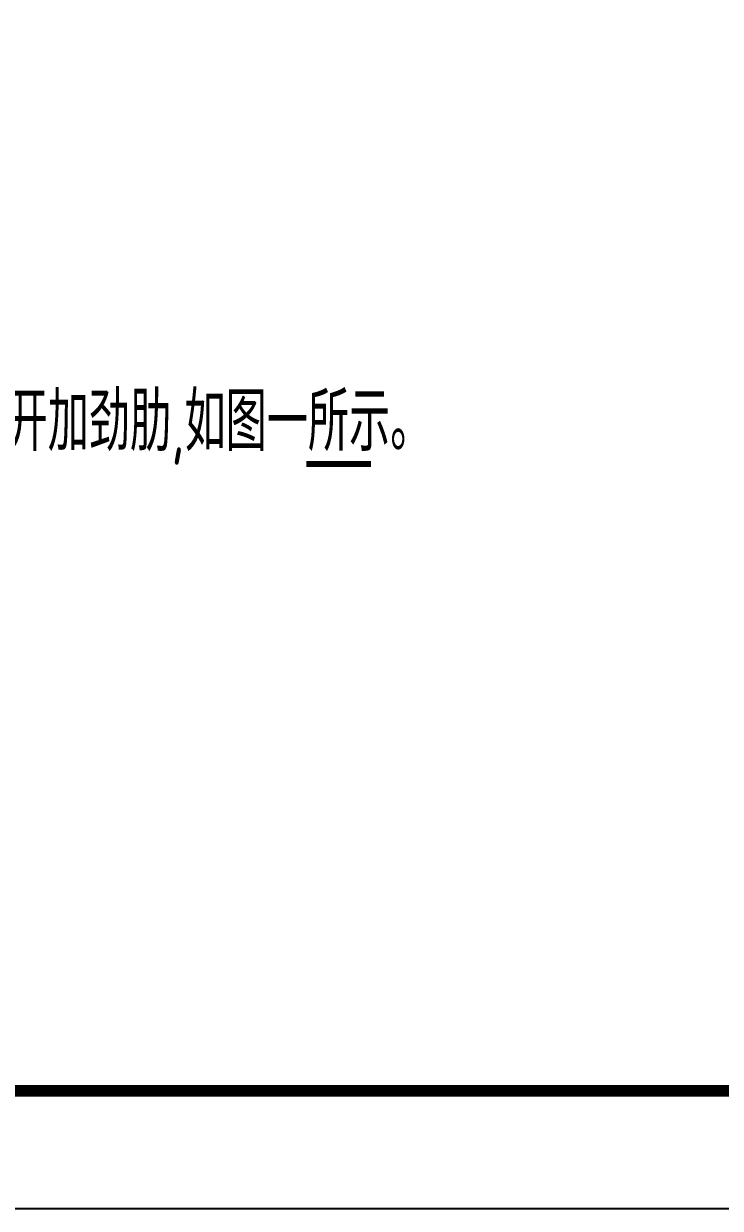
# Model space of a CAD drawing. Header units: millimetres. Extents: x 2359 to 61759, y 2141 to 44141.
# Drawn here: x 47652 to 53580, y 2141 to 12216 of the extents above; entities that cross this region are included whole.
import ezdxf

# ---------------------------------------------------------------- set-up
doc = ezdxf.new("R2010")
doc.units = ezdxf.units.MM
doc.header["$LTSCALE"] = 800
doc.layers.add('Sx-T-GZJD$0$Sx-T-A-DG$0$Prof', color=2, linetype='Continuous')
doc.layers.add('Sx-T-GZJD$0$Sx-T-A-DG$0$S-BDER', color=101, linetype='Continuous')
doc.layers.add('Sx-T-GZJD$0$Sx-T-A-DG$0$S-ANNO-TEXT', color=7, linetype='Continuous', lineweight=25)
doc.styles.add('Sx-T-GZJD$0$Sx-T-A-DG$0$TSSD_Rein', font='Tssdeng.shx', dxfattribs={"width": 0.7, "bigfont": 'hztxt.shx'})

# ---------------------------------------------------------------- blocks, each defined once
blk = doc.blocks.new('Sx-T-GZJD')
at = {"layer": 'Sx-T-GZJD$0$Sx-T-A-DG$0$Prof', "const_width": 50}
blk.add_lwpolyline([(50057.8, 8470.6), (50606.8, 8470.6)], dxfattribs=at)
at = {"layer": 'Sx-T-GZJD$0$Sx-T-A-DG$0$S-BDER'}
blk.add_lwpolyline([(4858.9, 43141.3), (53758.9, 43141.3), (53758.9, 3141.3), (4858.9, 3141.3)], close=True, dxfattribs=at)
at = {"layer": 'Sx-T-GZJD$0$Sx-T-A-DG$0$S-ANNO-TEXT', "style": 'Sx-T-GZJD$0$Sx-T-A-DG$0$TSSD_Rein', "width": 0.7}
blk.add_text('10.板材对接接头要求等强焊接，全熔透焊，并用引弧板施焊，引弧板割去处应予打磨平整，腹板与翼缘对接接头应错开200mm，并注意避开加劲肋,如图一所示。', height=500, dxfattribs=at).set_placement((26099.7, 8581.6))
blk = doc.blocks.new('*U3')
at = {"color": 4}
blk.add_lwpolyline([(-584, -10), (10, -10), (10, 410), (-584, 410)], close=True, dxfattribs=at)
at = {"color": 4, "const_width": 1}
blk.add_lwpolyline([(-559, 0), (0, 0), (0, 400), (-559, 400)], close=True, dxfattribs=at)

msp = doc.modelspace()

# ---------------------------------------------------------------- block references
at = {"xscale": 99.99999995327077, "yscale": 99.99999995327077, "zscale": 99.99999995327077}
msp.add_blockref('*U3', (60759, 3141), dxfattribs=at)
msp.add_blockref('Sx-T-GZJD', (0, 0))

doc.saveas('drawing.dxf')
